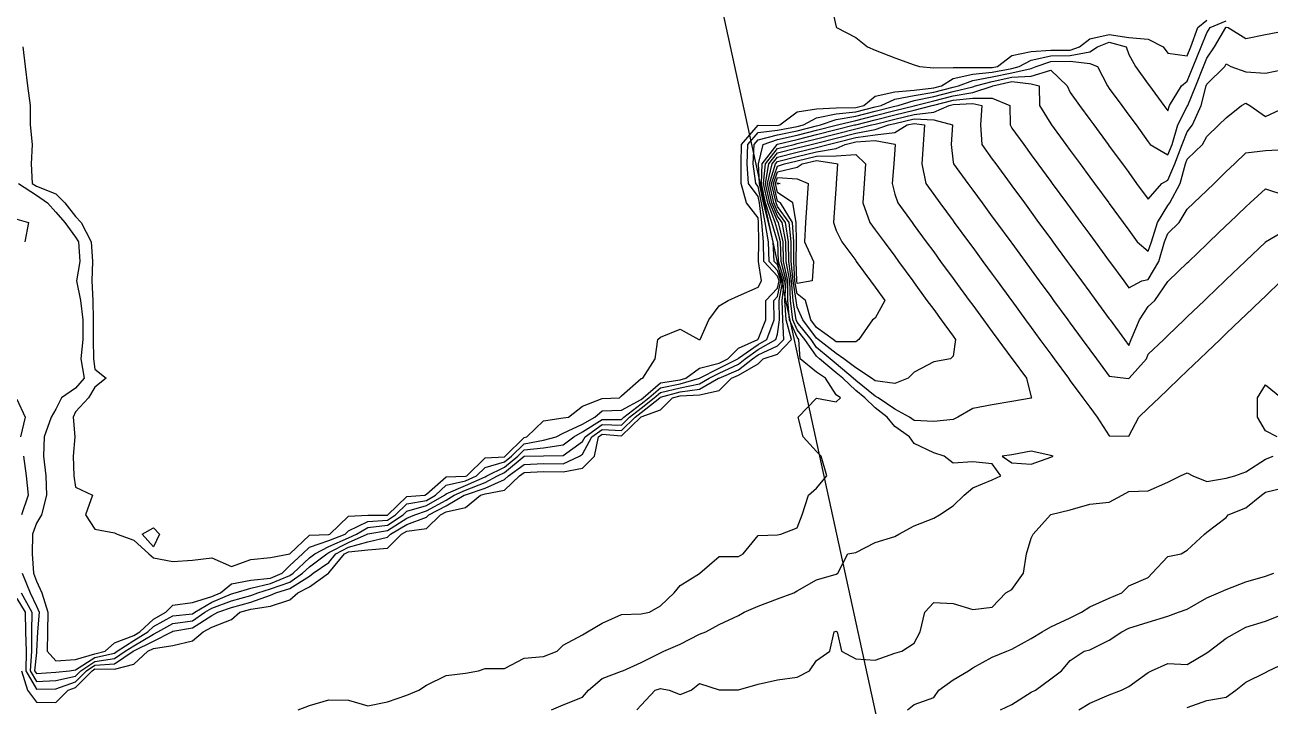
# Model space of a CAD drawing. Header units: metres. Extents: x 2681030 to 2681330, y 1246000 to 1246290.
# Drawn here: x 2681128.96 to 2681160.87, y 1246106.84 to 1246124.32 of the extents above; entities that cross this region are included whole.
import ezdxf

# ---------------------------------------------------------------- set-up
doc = ezdxf.new("R2010")
doc.units = ezdxf.units.M
doc.layers.add('BASIS_HOEHENLINIEN', color=8, linetype='Continuous')
doc.layers.add('BASIS_PARZELLE', color=7, linetype='Continuous')

msp = doc.modelspace()

# ---------------------------------------------------------------- linework, layer by layer
at = {"layer": 'BASIS_HOEHENLINIEN'}
for points in [[(2681149.639, 1246124.75, 430.5), (2681149.75, 1246124.268, 430.5), (2681149.76, 1246124.25, 430.5), (2681150.25, 1246123.989, 430.5), (2681150.549, 1246123.75, 430.5), (2681150.75, 1246123.664, 430.5), (2681151.25, 1246123.468, 430.5), (2681151.75, 1246123.295, 430.5), (2681151.883, 1246123.25, 430.5), (2681152.25, 1246123.214, 430.5), (2681152.75, 1246123.222, 430.5), (2681153.25, 1246123.224, 430.5), (2681153.75, 1246123.225, 430.5), (2681153.886, 1246123.25, 430.5), (2681154.25, 1246123.532, 430.5), (2681154.75, 1246123.638, 430.5), (2681155.25, 1246123.669, 430.5), (2681155.75, 1246123.671, 430.5), (2681155.989, 1246123.75, 430.5), (2681156.25, 1246123.958, 430.5), (2681156.75, 1246124.071, 430.5), (2681157.25, 1246123.994, 430.5), (2681157.75, 1246123.953, 430.5), (2681158.133, 1246123.75, 430.5), (2681158.25, 1246123.59, 430.5), (2681158.75, 1246123.521, 430.5), (2681158.842, 1246123.75, 430.5), (2681159.018, 1246124.25, 430.5), (2681159.25, 1246124.434, 430.5)], [(2681128.905, 1246123.75, 431), (2681128.961, 1246123.25, 431), (2681129.024, 1246122.75, 431), (2681129.094, 1246122.25, 431), (2681129.089, 1246121.75, 431), (2681129.147, 1246121.25, 431), (2681129.119, 1246120.75, 431), (2681129.144, 1246120.25, 431), (2681129.25, 1246120.18, 431), (2681129.75, 1246119.981, 431), (2681129.984, 1246119.75, 431), (2681130.25, 1246119.398, 431), (2681130.399, 1246119.25, 431), (2681130.657, 1246118.75, 431), (2681130.69, 1246118.25, 431), (2681130.672, 1246117.75, 431), (2681130.697, 1246117.25, 431), (2681130.707, 1246116.75, 431), (2681130.705, 1246116.25, 431), (2681130.711, 1246115.75, 431), (2681130.75, 1246115.482, 431), (2681131.039, 1246115.25, 431), (2681130.75, 1246115.023, 431), (2681130.591, 1246114.75, 431), (2681130.25, 1246114.39, 431), (2681130.19, 1246114.25, 431), (2681130.233, 1246113.75, 431), (2681130.192, 1246113.25, 431), (2681130.21, 1246112.75, 431), (2681130.25, 1246112.459, 431), (2681130.687, 1246112.25, 431), (2681130.509, 1246111.75, 431), (2681130.75, 1246111.377, 431), (2681131.25, 1246111.289, 431), (2681131.323, 1246111.25, 431), (2681131.75, 1246111.099, 431), (2681132.131, 1246110.75, 431), (2681132.25, 1246110.645, 431), (2681132.75, 1246110.549, 431), (2681133.25, 1246110.584, 431), (2681133.75, 1246110.642, 431), (2681134.25, 1246110.426, 431), (2681134.75, 1246110.603, 431), (2681135.25, 1246110.654, 431), (2681135.75, 1246110.75, 431), (2681135.75, 1246110.75, 431), (2681136.25, 1246111.229, 431), (2681136.75, 1246111.242, 431), (2681136.771, 1246111.25, 431), (2681137.25, 1246111.716, 431), (2681137.75, 1246111.736, 431), (2681138.25, 1246111.743, 431), (2681138.26, 1246111.75, 431), (2681138.75, 1246112.222, 431), (2681139.209, 1246112.25, 431), (2681139.25, 1246112.282, 431), (2681139.75, 1246112.724, 431), (2681140.25, 1246112.736, 431), (2681140.28, 1246112.75, 431), (2681140.75, 1246113.212, 431), (2681141.25, 1246113.238, 431), (2681141.265, 1246113.25, 431), (2681141.75, 1246113.735, 431), (2681141.822, 1246113.75, 431), (2681142.25, 1246114.163, 431), (2681142.75, 1246114.235, 431), (2681142.887, 1246114.25, 431), (2681143.25, 1246114.532, 431), (2681143.75, 1246114.731, 431), (2681144.194, 1246114.75, 431), (2681144.25, 1246114.805, 431), (2681144.75, 1246115.248, 431), (2681144.796, 1246115.25, 431), (2681145.11, 1246115.75, 431), (2681145.176, 1246116.25, 431), (2681145.25, 1246116.302, 431), (2681145.75, 1246116.51, 431), (2681146.234, 1246116.25, 431), (2681146.25, 1246116.243, 431), (2681146.261, 1246116.25, 431), (2681146.483, 1246116.75, 431), (2681146.75, 1246117.106, 431), (2681146.983, 1246117.25, 431), (2681147.25, 1246117.363, 431), (2681147.75, 1246117.589, 431), (2681147.84, 1246117.75, 431), (2681147.762, 1246118.25, 431), (2681147.768, 1246118.75, 431), (2681147.759, 1246119.25, 431), (2681147.75, 1246119.363, 431), (2681147.45, 1246119.75, 431), (2681147.317, 1246120.25, 431), (2681147.313, 1246120.75, 431), (2681147.324, 1246121.25, 431), (2681147.75, 1246121.746, 431), (2681148.25, 1246121.74, 431), (2681148.306, 1246121.75, 431), (2681148.75, 1246122.086, 431), (2681149.25, 1246122.165, 431), (2681149.75, 1246122.187, 431), (2681150.25, 1246122.198, 431), (2681150.46, 1246122.25, 431), (2681150.75, 1246122.492, 431), (2681151.25, 1246122.602, 431), (2681151.75, 1246122.642, 431), (2681152.25, 1246122.699, 431), (2681152.451, 1246122.75, 431), (2681152.75, 1246122.942, 431), (2681153.25, 1246123.056, 431), (2681153.75, 1246123.105, 431), (2681154.25, 1246123.201, 431), (2681154.438, 1246123.25, 431), (2681154.75, 1246123.412, 431), (2681155.25, 1246123.522, 431), (2681155.75, 1246123.528, 431), (2681156.25, 1246123.628, 431), (2681156.451, 1246123.75, 431), (2681156.75, 1246123.87, 431), (2681157.18, 1246123.75, 431), (2681157.25, 1246123.557, 431), (2681157.418, 1246123.25, 431), (2681157.75, 1246122.796, 431), (2681157.784, 1246122.75, 431), (2681158.15, 1246122.25, 431), (2681158.25, 1246122.114, 431), (2681158.294, 1246122.25, 431), (2681158.599, 1246122.75, 431), (2681158.75, 1246122.871, 431), (2681158.902, 1246123.25, 431), (2681159.104, 1246123.75, 431), (2681159.25, 1246124.113, 431), (2681159.335, 1246124.25, 431), (2681159.75, 1246124.42, 431)], [(2681128.79, 1246120.25, 431.5), (2681129.25, 1246119.948, 431.5), (2681129.538, 1246119.75, 431.5), (2681129.75, 1246119.512, 431.5), (2681129.979, 1246119.25, 431.5), (2681130.25, 1246118.867, 431.5), (2681130.331, 1246118.75, 431.5), (2681130.369, 1246118.25, 431.5), (2681130.282, 1246117.75, 431.5), (2681130.383, 1246117.25, 431.5), (2681130.444, 1246116.75, 431.5), (2681130.445, 1246116.25, 431.5), (2681130.39, 1246115.75, 431.5), (2681130.473, 1246115.25, 431.5), (2681130.25, 1246115.001, 431.5), (2681129.895, 1246114.75, 431.5), (2681129.75, 1246114.458, 431.5), (2681129.633, 1246114.25, 431.5), (2681129.447, 1246113.75, 431.5), (2681129.435, 1246113.25, 431.5), (2681129.49, 1246112.75, 431.5), (2681129.51, 1246112.25, 431.5), (2681129.386, 1246111.75, 431.5), (2681129.25, 1246111.533, 431.5), (2681129.151, 1246111.25, 431.5), (2681129.142, 1246110.75, 431.5), (2681129.181, 1246110.25, 431.5), (2681129.25, 1246110.043, 431.5), (2681129.392, 1246109.75, 431.5), (2681129.546, 1246109.25, 431.5), (2681129.535, 1246108.75, 431.5), (2681129.531, 1246108.25, 431.5), (2681129.75, 1246108.006, 431.5), (2681130.25, 1246108.037, 431.5), (2681130.75, 1246108.181, 431.5), (2681131.015, 1246108.25, 431.5), (2681131.25, 1246108.462, 431.5), (2681131.75, 1246108.654, 431.5), (2681131.902, 1246108.75, 431.5), (2681132.25, 1246109.075, 431.5), (2681132.567, 1246109.25, 431.5), (2681132.75, 1246109.428, 431.5), (2681133.25, 1246109.499, 431.5), (2681133.75, 1246109.652, 431.5), (2681133.968, 1246109.75, 431.5), (2681134.25, 1246109.981, 431.5), (2681134.75, 1246110.07, 431.5), (2681135.25, 1246110.121, 431.5), (2681135.55, 1246110.25, 431.5), (2681135.75, 1246110.445, 431.5), (2681136.076, 1246110.75, 431.5), (2681136.25, 1246110.917, 431.5), (2681136.75, 1246111.087, 431.5), (2681137.162, 1246111.25, 431.5), (2681137.25, 1246111.336, 431.5), (2681137.75, 1246111.578, 431.5), (2681138.25, 1246111.611, 431.5), (2681138.457, 1246111.75, 431.5), (2681138.75, 1246112.032, 431.5), (2681139.25, 1246112.119, 431.5), (2681139.477, 1246112.25, 431.5), (2681139.75, 1246112.507, 431.5), (2681140.25, 1246112.618, 431.5), (2681140.535, 1246112.75, 431.5), (2681140.75, 1246112.961, 431.5), (2681141.25, 1246113.104, 431.5), (2681141.426, 1246113.25, 431.5), (2681141.75, 1246113.573, 431.5), (2681142.25, 1246113.662, 431.5), (2681142.57, 1246113.75, 431.5), (2681142.75, 1246113.847, 431.5), (2681143.25, 1246114.072, 431.5), (2681143.564, 1246114.25, 431.5), (2681143.75, 1246114.417, 431.5), (2681144.25, 1246114.434, 431.5), (2681144.75, 1246114.708, 431.5), (2681144.804, 1246114.75, 431.5), (2681145.25, 1246115.131, 431.5), (2681145.75, 1246115.208, 431.5), (2681145.896, 1246115.25, 431.5), (2681146.25, 1246115.512, 431.5), (2681146.75, 1246115.639, 431.5), (2681146.974, 1246115.75, 431.5), (2681147.25, 1246116.02, 431.5), (2681147.742, 1246116.25, 431.5), (2681147.75, 1246116.258, 431.5), (2681147.947, 1246116.75, 431.5), (2681147.946, 1246117.25, 431.5), (2681148.25, 1246117.564, 431.5), (2681148.289, 1246117.75, 431.5), (2681148.25, 1246117.873, 431.5), (2681147.896, 1246118.25, 431.5), (2681147.89, 1246118.75, 431.5), (2681147.845, 1246119.25, 431.5), (2681147.783, 1246119.75, 431.5), (2681147.75, 1246119.912, 431.5), (2681147.505, 1246120.25, 431.5), (2681147.466, 1246120.75, 431.5), (2681147.485, 1246121.25, 431.5), (2681147.75, 1246121.559, 431.5), (2681148.25, 1246121.619, 431.5), (2681148.75, 1246121.709, 431.5), (2681148.913, 1246121.75, 431.5), (2681149.25, 1246121.931, 431.5), (2681149.75, 1246122.037, 431.5), (2681150.25, 1246122.087, 431.5), (2681150.75, 1246122.212, 431.5), (2681150.9, 1246122.25, 431.5), (2681151.25, 1246122.407, 431.5), (2681151.75, 1246122.509, 431.5), (2681152.25, 1246122.59, 431.5), (2681152.75, 1246122.715, 431.5), (2681152.887, 1246122.75, 431.5), (2681153.25, 1246122.889, 431.5), (2681153.75, 1246122.986, 431.5), (2681154.25, 1246123.088, 431.5), (2681154.75, 1246123.194, 431.5), (2681154.875, 1246123.25, 431.5), (2681155.25, 1246123.376, 431.5), (2681155.75, 1246123.385, 431.5), (2681156.25, 1246123.325, 431.5), (2681156.446, 1246123.25, 431.5), (2681156.702, 1246122.75, 431.5), (2681156.75, 1246122.685, 431.5), (2681157.068, 1246122.25, 431.5), (2681157.25, 1246122.002, 431.5), (2681157.435, 1246121.75, 431.5), (2681157.75, 1246121.32, 431.5), (2681157.801, 1246121.25, 431.5), (2681158.25, 1246120.98, 431.5), (2681158.359, 1246121.25, 431.5), (2681158.505, 1246121.75, 431.5), (2681158.75, 1246122.221, 431.5), (2681158.765, 1246122.25, 431.5), (2681158.967, 1246122.75, 431.5), (2681159.164, 1246123.25, 431.5), (2681159.25, 1246123.463, 431.5), (2681159.446, 1246123.75, 431.5), (2681159.737, 1246124.25, 431.5), (2681159.75, 1246124.255, 431.5), (2681159.801, 1246124.25, 431.5), (2681160.25, 1246123.967, 431.5), (2681160.75, 1246124.07, 431.5), (2681161.25, 1246124.167, 431.5)], [(2681128.887, 1246110.25, 432), (2681129.094, 1246109.75, 432), (2681129.25, 1246109.408, 432), (2681129.32, 1246109.25, 432), (2681129.284, 1246108.75, 432), (2681129.256, 1246108.25, 432), (2681129.25, 1246108.22, 432), (2681129.207, 1246107.75, 432), (2681129.25, 1246107.676, 432), (2681129.75, 1246107.715, 432), (2681130.102, 1246107.75, 432), (2681130.25, 1246107.768, 432), (2681130.75, 1246108.085, 432), (2681131.25, 1246108.2, 432), (2681131.326, 1246108.25, 432), (2681131.75, 1246108.522, 432), (2681132.109, 1246108.75, 432), (2681132.25, 1246108.881, 432), (2681132.75, 1246109.157, 432), (2681133.25, 1246109.207, 432), (2681133.311, 1246109.25, 432), (2681133.75, 1246109.504, 432), (2681134.25, 1246109.724, 432), (2681134.348, 1246109.75, 432), (2681134.75, 1246109.87, 432), (2681135.25, 1246109.987, 432), (2681135.75, 1246110.19, 432), (2681135.836, 1246110.25, 432), (2681136.25, 1246110.645, 432), (2681136.391, 1246110.75, 432), (2681136.75, 1246110.933, 432), (2681137.25, 1246111.158, 432), (2681137.46, 1246111.25, 432), (2681137.75, 1246111.42, 432), (2681138.25, 1246111.48, 432), (2681138.654, 1246111.75, 432), (2681138.75, 1246111.843, 432), (2681139.25, 1246111.987, 432), (2681139.708, 1246112.25, 432), (2681139.75, 1246112.29, 432), (2681140.25, 1246112.5, 432), (2681140.75, 1246112.727, 432), (2681140.794, 1246112.75, 432), (2681141.25, 1246112.97, 432), (2681141.588, 1246113.25, 432), (2681141.75, 1246113.412, 432), (2681142.25, 1246113.464, 432), (2681142.75, 1246113.545, 432), (2681143.023, 1246113.75, 432), (2681143.25, 1246113.874, 432), (2681143.75, 1246114.192, 432), (2681144.25, 1246114.191, 432), (2681144.31, 1246114.25, 432), (2681144.75, 1246114.595, 432), (2681144.946, 1246114.75, 432), (2681145.25, 1246115.01, 432), (2681145.75, 1246115.108, 432), (2681146.25, 1246115.25, 432), (2681146.251, 1246115.25, 432), (2681146.75, 1246115.512, 432), (2681147.23, 1246115.75, 432), (2681147.25, 1246115.769, 432), (2681147.75, 1246116.12, 432), (2681147.974, 1246116.25, 432), (2681148.162, 1246116.75, 432), (2681148.156, 1246117.25, 432), (2681148.25, 1246117.347, 432), (2681148.334, 1246117.75, 432), (2681148.25, 1246118.016, 432), (2681148.031, 1246118.25, 432), (2681148.012, 1246118.75, 432), (2681147.931, 1246119.25, 432), (2681147.836, 1246119.75, 432), (2681147.75, 1246120.172, 432), (2681147.694, 1246120.25, 432), (2681147.619, 1246120.75, 432), (2681147.645, 1246121.25, 432), (2681147.75, 1246121.372, 432), (2681148.25, 1246121.497, 432), (2681148.75, 1246121.599, 432), (2681149.25, 1246121.725, 432), (2681149.349, 1246121.75, 432), (2681149.75, 1246121.888, 432), (2681150.25, 1246121.977, 432), (2681150.75, 1246122.102, 432), (2681151.25, 1246122.228, 432), (2681151.336, 1246122.25, 432), (2681151.75, 1246122.376, 432), (2681152.25, 1246122.48, 432), (2681152.75, 1246122.606, 432), (2681153.25, 1246122.726, 432), (2681153.324, 1246122.75, 432), (2681153.75, 1246122.867, 432), (2681154.25, 1246122.975, 432), (2681154.75, 1246123, 432), (2681155.25, 1246123.154, 432), (2681155.673, 1246122.75, 432), (2681155.75, 1246122.586, 432), (2681155.987, 1246122.25, 432), (2681156.25, 1246121.891, 432), (2681156.353, 1246121.75, 432), (2681156.719, 1246121.25, 432), (2681156.75, 1246121.208, 432), (2681157.086, 1246120.75, 432), (2681157.25, 1246120.526, 432), (2681157.452, 1246120.25, 432), (2681157.75, 1246119.843, 432), (2681158.096, 1246120.25, 432), (2681158.25, 1246120.33, 432), (2681158.429, 1246120.75, 432), (2681158.621, 1246121.25, 432), (2681158.75, 1246121.571, 432), (2681158.879, 1246121.75, 432), (2681159.105, 1246122.25, 432), (2681159.233, 1246122.75, 432), (2681159.25, 1246122.794, 432), (2681159.716, 1246123.25, 432), (2681159.75, 1246123.318, 432), (2681159.864, 1246123.25, 432), (2681160.25, 1246123.115, 432), (2681160.75, 1246123.079, 432), (2681161.25, 1246123.183, 432)], [(2681128.859, 1246109.75, 432.5), (2681129.132, 1246109.25, 432.5), (2681129.123, 1246108.75, 432.5), (2681129.122, 1246108.25, 432.5), (2681129.093, 1246107.75, 432.5), (2681129.25, 1246107.477, 432.5), (2681129.75, 1246107.498, 432.5), (2681130.25, 1246107.613, 432.5), (2681130.387, 1246107.75, 432.5), (2681130.75, 1246107.988, 432.5), (2681131.25, 1246108.063, 432.5), (2681131.531, 1246108.25, 432.5), (2681131.75, 1246108.39, 432.5), (2681132.25, 1246108.69, 432.5), (2681132.365, 1246108.75, 432.5), (2681132.75, 1246108.96, 432.5), (2681133.25, 1246109.027, 432.5), (2681133.567, 1246109.25, 432.5), (2681133.75, 1246109.356, 432.5), (2681134.25, 1246109.546, 432.5), (2681134.75, 1246109.68, 432.5), (2681134.923, 1246109.75, 432.5), (2681135.25, 1246109.852, 432.5), (2681135.75, 1246110.023, 432.5), (2681136.073, 1246110.25, 432.5), (2681136.25, 1246110.418, 432.5), (2681136.694, 1246110.75, 432.5), (2681136.75, 1246110.779, 432.5), (2681137.25, 1246111.04, 432.5), (2681137.731, 1246111.25, 432.5), (2681137.75, 1246111.261, 432.5), (2681138.25, 1246111.348, 432.5), (2681138.75, 1246111.665, 432.5), (2681138.947, 1246111.75, 432.5), (2681139.25, 1246111.854, 432.5), (2681139.75, 1246112.127, 432.5), (2681139.96, 1246112.25, 432.5), (2681140.25, 1246112.382, 432.5), (2681140.75, 1246112.581, 432.5), (2681141.073, 1246112.75, 432.5), (2681141.25, 1246112.835, 432.5), (2681141.75, 1246113.25, 432.5), (2681141.75, 1246113.25, 432.5), (2681142.25, 1246113.265, 432.5), (2681142.75, 1246113.273, 432.5), (2681143.25, 1246113.629, 432.5), (2681143.315, 1246113.75, 432.5), (2681143.75, 1246114.066, 432.5), (2681144.25, 1246114.052, 432.5), (2681144.453, 1246114.25, 432.5), (2681144.75, 1246114.483, 432.5), (2681145.089, 1246114.75, 432.5), (2681145.25, 1246114.888, 432.5), (2681145.75, 1246115.007, 432.5), (2681146.25, 1246115.109, 432.5), (2681146.493, 1246115.25, 432.5), (2681146.75, 1246115.385, 432.5), (2681147.25, 1246115.616, 432.5), (2681147.42, 1246115.75, 432.5), (2681147.75, 1246115.988, 432.5), (2681148.201, 1246116.25, 432.5), (2681148.25, 1246116.383, 432.5), (2681148.3, 1246116.75, 432.5), (2681148.29, 1246117.25, 432.5), (2681148.379, 1246117.75, 432.5), (2681148.25, 1246118.159, 432.5), (2681148.165, 1246118.25, 432.5), (2681148.134, 1246118.75, 432.5), (2681148.016, 1246119.25, 432.5), (2681147.89, 1246119.75, 432.5), (2681147.786, 1246120.25, 432.5), (2681147.762, 1246120.75, 432.5), (2681147.875, 1246121.25, 432.5), (2681148.25, 1246121.376, 432.5), (2681148.75, 1246121.489, 432.5), (2681149.25, 1246121.615, 432.5), (2681149.75, 1246121.741, 432.5), (2681149.786, 1246121.75, 432.5), (2681150.25, 1246121.867, 432.5), (2681150.75, 1246121.993, 432.5), (2681151.25, 1246122.118, 432.5), (2681151.75, 1246122.244, 432.5), (2681151.773, 1246122.25, 432.5), (2681152.25, 1246122.37, 432.5), (2681152.75, 1246122.496, 432.5), (2681153.25, 1246122.583, 432.5), (2681153.75, 1246122.743, 432.5), (2681153.762, 1246122.75, 432.5), (2681154.25, 1246122.861, 432.5), (2681154.75, 1246122.806, 432.5), (2681154.955, 1246122.75, 432.5), (2681154.963, 1246122.25, 432.5), (2681155.25, 1246121.779, 432.5), (2681155.271, 1246121.75, 432.5), (2681155.638, 1246121.25, 432.5), (2681155.75, 1246121.097, 432.5), (2681156.004, 1246120.75, 432.5), (2681156.25, 1246120.414, 432.5), (2681156.37, 1246120.25, 432.5), (2681156.736, 1246119.75, 432.5), (2681156.75, 1246119.732, 432.5), (2681157.103, 1246119.25, 432.5), (2681157.25, 1246119.049, 432.5), (2681157.469, 1246118.75, 432.5), (2681157.75, 1246118.513, 432.5), (2681157.835, 1246118.75, 432.5), (2681157.988, 1246119.25, 432.5), (2681158.25, 1246119.68, 432.5), (2681158.304, 1246119.75, 432.5), (2681158.563, 1246120.25, 432.5), (2681158.705, 1246120.75, 432.5), (2681158.75, 1246120.872, 432.5), (2681159.136, 1246121.25, 432.5), (2681159.25, 1246121.456, 432.5), (2681159.557, 1246121.75, 432.5), (2681159.75, 1246121.935, 432.5), (2681160.136, 1246122.25, 432.5), (2681160.25, 1246122.305, 432.5), (2681160.355, 1246122.25, 432.5), (2681160.75, 1246121.967, 432.5), (2681161.25, 1246122.2, 432.5)], [(2681128.75, 1246109.599, 433), (2681128.961, 1246109.25, 433), (2681128.976, 1246108.75, 433), (2681128.991, 1246108.25, 433), (2681128.98, 1246107.75, 433), (2681129.25, 1246107.278, 433), (2681129.75, 1246107.281, 433), (2681130.25, 1246107.467, 433), (2681130.534, 1246107.75, 433), (2681130.75, 1246107.892, 433), (2681131.25, 1246107.927, 433), (2681131.736, 1246108.25, 433), (2681131.75, 1246108.259, 433), (2681132.25, 1246108.505, 433), (2681132.724, 1246108.75, 433), (2681132.75, 1246108.764, 433), (2681133.25, 1246108.847, 433), (2681133.75, 1246109.164, 433), (2681133.902, 1246109.25, 433), (2681134.25, 1246109.367, 433), (2681134.75, 1246109.504, 433), (2681135.25, 1246109.684, 433), (2681135.387, 1246109.75, 433), (2681135.75, 1246109.856, 433), (2681136.25, 1246110.178, 433), (2681136.349, 1246110.25, 433), (2681136.75, 1246110.529, 433), (2681136.93, 1246110.75, 433), (2681137.25, 1246110.921, 433), (2681137.75, 1246111.057, 433), (2681138.25, 1246111.176, 433), (2681138.324, 1246111.25, 433), (2681138.75, 1246111.498, 433), (2681139.25, 1246111.687, 433), (2681139.313, 1246111.75, 433), (2681139.75, 1246111.975, 433), (2681140.218, 1246112.25, 433), (2681140.25, 1246112.265, 433), (2681140.75, 1246112.435, 433), (2681141.25, 1246112.651, 433), (2681141.352, 1246112.75, 433), (2681141.75, 1246113.043, 433), (2681142.25, 1246113.064, 433), (2681142.75, 1246113.06, 433), (2681143.171, 1246113.25, 433), (2681143.25, 1246113.306, 433), (2681143.487, 1246113.75, 433), (2681143.75, 1246113.941, 433), (2681144.25, 1246113.913, 433), (2681144.597, 1246114.25, 433), (2681144.75, 1246114.37, 433), (2681145.231, 1246114.75, 433), (2681145.25, 1246114.766, 433), (2681145.75, 1246114.906, 433), (2681146.25, 1246114.968, 433), (2681146.735, 1246115.25, 433), (2681146.75, 1246115.258, 433), (2681147.25, 1246115.471, 433), (2681147.603, 1246115.75, 433), (2681147.75, 1246115.856, 433), (2681148.25, 1246116.084, 433), (2681148.406, 1246116.25, 433), (2681148.385, 1246116.75, 433), (2681148.362, 1246117.25, 433), (2681148.424, 1246117.75, 433), (2681148.274, 1246118.25, 433), (2681148.254, 1246118.75, 433), (2681148.25, 1246118.764, 433), (2681148.102, 1246119.25, 433), (2681147.943, 1246119.75, 433), (2681147.837, 1246120.25, 433), (2681147.85, 1246120.75, 433), (2681148.237, 1246121.25, 433), (2681148.25, 1246121.254, 433), (2681148.75, 1246121.38, 433), (2681149.25, 1246121.505, 433), (2681149.75, 1246121.631, 433), (2681150.222, 1246121.75, 433), (2681150.25, 1246121.757, 433), (2681150.75, 1246121.883, 433), (2681151.25, 1246122.009, 433), (2681151.75, 1246122.131, 433), (2681152.21, 1246122.25, 433), (2681152.25, 1246122.26, 433), (2681152.75, 1246122.386, 433), (2681153.25, 1246122.44, 433), (2681153.75, 1246122.44, 433), (2681154.202, 1246122.25, 433), (2681154.206, 1246121.75, 433), (2681154.25, 1246121.668, 433), (2681154.556, 1246121.25, 433), (2681154.75, 1246120.985, 433), (2681154.922, 1246120.75, 433), (2681155.25, 1246120.303, 433), (2681155.289, 1246120.25, 433), (2681155.655, 1246119.75, 433), (2681155.75, 1246119.62, 433), (2681156.021, 1246119.25, 433), (2681156.25, 1246118.937, 433), (2681156.387, 1246118.75, 433), (2681156.75, 1246118.255, 433), (2681156.754, 1246118.25, 433), (2681157.12, 1246117.75, 433), (2681157.25, 1246117.572, 433), (2681157.587, 1246117.75, 433), (2681157.75, 1246117.788, 433), (2681158.016, 1246118.25, 433), (2681158.164, 1246118.75, 433), (2681158.25, 1246118.968, 433), (2681158.539, 1246119.25, 433), (2681158.75, 1246119.593, 433), (2681158.914, 1246119.75, 433), (2681159.25, 1246120.072, 433), (2681159.435, 1246120.25, 433), (2681159.75, 1246120.552, 433), (2681159.957, 1246120.75, 433), (2681160.25, 1246121.031, 433), (2681160.75, 1246121.098, 433), (2681161.25, 1246121.117, 433)], [(2681128.866, 1246107.75, 433.5), (2681129.027, 1246107.25, 433.5), (2681129.25, 1246106.941, 433.5), (2681129.75, 1246106.933, 433.5), (2681130.069, 1246107.25, 433.5), (2681130.25, 1246107.321, 433.5), (2681130.681, 1246107.75, 433.5), (2681130.75, 1246107.795, 433.5), (2681131.25, 1246107.791, 433.5), (2681131.75, 1246107.915, 433.5), (2681132.108, 1246108.25, 433.5), (2681132.25, 1246108.319, 433.5), (2681132.75, 1246108.397, 433.5), (2681133.25, 1246108.514, 433.5), (2681133.522, 1246108.75, 433.5), (2681133.75, 1246108.865, 433.5), (2681134.25, 1246109.06, 433.5), (2681134.467, 1246109.25, 433.5), (2681134.75, 1246109.328, 433.5), (2681135.25, 1246109.408, 433.5), (2681135.75, 1246109.566, 433.5), (2681135.954, 1246109.75, 433.5), (2681136.25, 1246109.898, 433.5), (2681136.738, 1246110.25, 433.5), (2681136.75, 1246110.259, 433.5), (2681137.152, 1246110.75, 433.5), (2681137.25, 1246110.803, 433.5), (2681137.75, 1246110.848, 433.5), (2681138.25, 1246110.89, 433.5), (2681138.61, 1246111.25, 433.5), (2681138.75, 1246111.332, 433.5), (2681139.25, 1246111.397, 433.5), (2681139.606, 1246111.75, 433.5), (2681139.75, 1246111.824, 433.5), (2681140.25, 1246111.933, 433.5), (2681140.632, 1246112.25, 433.5), (2681140.75, 1246112.289, 433.5), (2681141.25, 1246112.38, 433.5), (2681141.634, 1246112.75, 433.5), (2681141.75, 1246112.835, 433.5), (2681142.25, 1246112.862, 433.5), (2681142.75, 1246112.852, 433.5), (2681143.25, 1246112.944, 433.5), (2681143.555, 1246113.25, 433.5), (2681143.66, 1246113.75, 433.5), (2681143.75, 1246113.816, 433.5), (2681144.25, 1246113.773, 433.5), (2681144.74, 1246114.25, 433.5), (2681144.75, 1246114.258, 433.5), (2681145.25, 1246114.438, 433.5), (2681145.556, 1246114.75, 433.5), (2681145.75, 1246114.805, 433.5), (2681146.25, 1246114.827, 433.5), (2681146.75, 1246114.94, 433.5), (2681147.07, 1246115.25, 433.5), (2681147.25, 1246115.327, 433.5), (2681147.75, 1246115.624, 433.5), (2681147.878, 1246115.75, 433.5), (2681148.25, 1246115.873, 433.5), (2681148.604, 1246116.25, 433.5), (2681148.469, 1246116.75, 433.5), (2681148.435, 1246117.25, 433.5), (2681148.469, 1246117.75, 433.5), (2681148.339, 1246118.25, 433.5), (2681148.322, 1246118.75, 433.5), (2681148.25, 1246119.044, 433.5), (2681148.187, 1246119.25, 433.5), (2681147.996, 1246119.75, 433.5), (2681147.888, 1246120.25, 433.5), (2681147.937, 1246120.75, 433.5), (2681148.25, 1246121.144, 433.5), (2681148.671, 1246121.25, 433.5), (2681148.75, 1246121.27, 433.5), (2681149.25, 1246121.396, 433.5), (2681149.75, 1246121.521, 433.5), (2681150.25, 1246121.647, 433.5), (2681150.659, 1246121.75, 433.5), (2681150.75, 1246121.773, 433.5), (2681151.25, 1246121.899, 433.5), (2681151.75, 1246122.018, 433.5), (2681152.25, 1246122.074, 433.5), (2681152.646, 1246122.25, 433.5), (2681152.75, 1246122.276, 433.5), (2681153.25, 1246122.297, 433.5), (2681153.484, 1246122.25, 433.5), (2681153.449, 1246121.75, 433.5), (2681153.486, 1246121.25, 433.5), (2681153.75, 1246120.874, 433.5), (2681153.841, 1246120.75, 433.5), (2681154.207, 1246120.25, 433.5), (2681154.25, 1246120.191, 433.5), (2681154.573, 1246119.75, 433.5), (2681154.75, 1246119.509, 433.5), (2681154.939, 1246119.25, 433.5), (2681155.25, 1246118.826, 433.5), (2681155.306, 1246118.75, 433.5), (2681155.672, 1246118.25, 433.5), (2681155.75, 1246118.143, 433.5), (2681156.038, 1246117.75, 433.5), (2681156.25, 1246117.461, 433.5), (2681156.404, 1246117.25, 433.5), (2681156.75, 1246116.778, 433.5), (2681156.771, 1246116.75, 433.5), (2681157.137, 1246116.25, 433.5), (2681157.25, 1246116.096, 433.5), (2681157.313, 1246116.25, 433.5), (2681157.525, 1246116.75, 433.5), (2681157.75, 1246117.089, 433.5), (2681157.916, 1246117.25, 433.5), (2681158.25, 1246117.731, 433.5), (2681158.27, 1246117.75, 433.5), (2681158.75, 1246118.21, 433.5), (2681158.792, 1246118.25, 433.5), (2681159.25, 1246118.689, 433.5), (2681159.314, 1246118.75, 433.5), (2681159.75, 1246119.168, 433.5), (2681159.835, 1246119.25, 433.5), (2681160.25, 1246119.648, 433.5), (2681160.357, 1246119.75, 433.5), (2681160.75, 1246120.111, 433.5), (2681161.25, 1246119.951, 433.5)], [(2681135.961, 1246106.75, 434), (2681136.25, 1246106.853, 434), (2681136.75, 1246107.004, 434), (2681137.25, 1246106.996, 434), (2681137.75, 1246106.849, 434), (2681138.25, 1246106.95, 434), (2681138.75, 1246107.119, 434), (2681139.053, 1246107.25, 434), (2681139.25, 1246107.381, 434), (2681139.75, 1246107.628, 434), (2681140.25, 1246107.687, 434), (2681140.582, 1246107.75, 434), (2681140.75, 1246107.804, 434), (2681141.25, 1246107.805, 434), (2681141.75, 1246108.071, 434), (2681142.25, 1246108.118, 434), (2681142.599, 1246108.25, 434), (2681142.75, 1246108.406, 434), (2681143.25, 1246108.67, 434), (2681143.377, 1246108.75, 434), (2681143.75, 1246108.973, 434), (2681144.25, 1246109.192, 434), (2681144.75, 1246109.212, 434), (2681144.964, 1246109.25, 434), (2681145.25, 1246109.417, 434), (2681145.602, 1246109.75, 434), (2681145.75, 1246109.935, 434), (2681146.25, 1246110.247, 434), (2681146.254, 1246110.25, 434), (2681146.75, 1246110.683, 434), (2681147.25, 1246110.676, 434), (2681147.368, 1246110.75, 434), (2681147.75, 1246111.219, 434), (2681148.25, 1246111.236, 434), (2681148.332, 1246111.25, 434), (2681148.75, 1246111.415, 434), (2681148.882, 1246111.75, 434), (2681149.037, 1246112.25, 434), (2681149.25, 1246112.436, 434), (2681149.514, 1246112.75, 434), (2681149.369, 1246113.25, 434), (2681149.25, 1246113.377, 434), (2681148.906, 1246113.75, 434), (2681148.78, 1246114.25, 434), (2681149.25, 1246114.739, 434), (2681149.75, 1246114.644, 434), (2681149.857, 1246114.75, 434), (2681149.75, 1246114.825, 434), (2681149.479, 1246115.25, 434), (2681149.25, 1246115.404, 434), (2681148.831, 1246115.75, 434), (2681148.792, 1246116.25, 434), (2681148.75, 1246116.302, 434), (2681148.554, 1246116.75, 434), (2681148.507, 1246117.25, 434), (2681148.514, 1246117.75, 434), (2681148.404, 1246118.25, 434), (2681148.391, 1246118.75, 434), (2681148.274, 1246119.25, 434), (2681148.25, 1246119.283, 434), (2681148.049, 1246119.75, 434), (2681147.939, 1246120.25, 434), (2681148.024, 1246120.75, 434), (2681148.25, 1246121.034, 434), (2681148.75, 1246121.16, 434), (2681149.108, 1246121.25, 434), (2681149.25, 1246121.286, 434), (2681149.75, 1246121.412, 434), (2681150.25, 1246121.537, 434), (2681150.75, 1246121.637, 434), (2681151.095, 1246121.75, 434), (2681151.25, 1246121.789, 434), (2681151.75, 1246121.905, 434), (2681152.25, 1246121.88, 434), (2681152.73, 1246121.75, 434), (2681152.695, 1246121.25, 434), (2681152.75, 1246120.799, 434), (2681152.759, 1246120.75, 434), (2681153.125, 1246120.25, 434), (2681153.25, 1246120.08, 434), (2681153.491, 1246119.75, 434), (2681153.75, 1246119.397, 434), (2681153.858, 1246119.25, 434), (2681154.224, 1246118.75, 434), (2681154.25, 1246118.714, 434), (2681154.59, 1246118.25, 434), (2681154.75, 1246118.032, 434), (2681154.957, 1246117.75, 434), (2681155.25, 1246117.349, 434), (2681155.323, 1246117.25, 434), (2681155.689, 1246116.75, 434), (2681155.75, 1246116.667, 434), (2681156.055, 1246116.25, 434), (2681156.25, 1246115.984, 434), (2681156.422, 1246115.75, 434), (2681156.75, 1246115.302, 434), (2681157.174, 1246115.25, 434), (2681157.25, 1246115.243, 434), (2681157.257, 1246115.25, 434), (2681157.7, 1246115.75, 434), (2681157.75, 1246115.868, 434), (2681158.149, 1246116.25, 434), (2681158.25, 1246116.347, 434), (2681158.67, 1246116.75, 434), (2681158.75, 1246116.826, 434), (2681159.192, 1246117.25, 434), (2681159.25, 1246117.306, 434), (2681159.714, 1246117.75, 434), (2681159.75, 1246117.785, 434), (2681160.235, 1246118.25, 434), (2681160.25, 1246118.264, 434), (2681160.75, 1246118.743, 434), (2681160.758, 1246118.75, 434), (2681161.25, 1246119.039, 434)], [(2681142.455, 1246106.75, 434.5), (2681142.75, 1246106.877, 434.5), (2681143.25, 1246107.067, 434.5), (2681143.399, 1246107.25, 434.5), (2681143.75, 1246107.546, 434.5), (2681144.25, 1246107.738, 434.5), (2681144.281, 1246107.75, 434.5), (2681144.75, 1246107.958, 434.5), (2681145.25, 1246108.21, 434.5), (2681145.334, 1246108.25, 434.5), (2681145.75, 1246108.433, 434.5), (2681146.25, 1246108.691, 434.5), (2681146.412, 1246108.75, 434.5), (2681146.75, 1246108.932, 434.5), (2681147.25, 1246109.166, 434.5), (2681147.393, 1246109.25, 434.5), (2681147.75, 1246109.404, 434.5), (2681148.25, 1246109.593, 434.5), (2681148.666, 1246109.75, 434.5), (2681148.75, 1246109.797, 434.5), (2681149.25, 1246110.08, 434.5), (2681149.75, 1246110.229, 434.5), (2681149.794, 1246110.25, 434.5), (2681150.051, 1246110.75, 434.5), (2681150.25, 1246110.783, 434.5), (2681150.75, 1246111.04, 434.5), (2681151.25, 1246111.194, 434.5), (2681151.36, 1246111.25, 434.5), (2681151.75, 1246111.466, 434.5), (2681152.25, 1246111.662, 434.5), (2681152.4, 1246111.75, 434.5), (2681152.75, 1246111.976, 434.5), (2681153.035, 1246112.25, 434.5), (2681153.25, 1246112.444, 434.5), (2681153.75, 1246112.647, 434.5), (2681153.972, 1246112.75, 434.5), (2681153.75, 1246113.055, 434.5), (2681153.25, 1246113.106, 434.5), (2681152.75, 1246113.072, 434.5), (2681152.517, 1246113.25, 434.5), (2681152.25, 1246113.343, 434.5), (2681151.75, 1246113.577, 434.5), (2681151.63, 1246113.75, 434.5), (2681151.25, 1246114.018, 434.5), (2681151.054, 1246114.25, 434.5), (2681150.75, 1246114.493, 434.5), (2681150.481, 1246114.75, 434.5), (2681150.25, 1246114.941, 434.5), (2681149.919, 1246115.25, 434.5), (2681149.75, 1246115.393, 434.5), (2681149.327, 1246115.75, 434.5), (2681149.25, 1246115.815, 434.5), (2681148.95, 1246116.25, 434.5), (2681148.75, 1246116.495, 434.5), (2681148.639, 1246116.75, 434.5), (2681148.579, 1246117.25, 434.5), (2681148.559, 1246117.75, 434.5), (2681148.469, 1246118.25, 434.5), (2681148.459, 1246118.75, 434.5), (2681148.364, 1246119.25, 434.5), (2681148.25, 1246119.406, 434.5), (2681148.102, 1246119.75, 434.5), (2681147.99, 1246120.25, 434.5), (2681148.111, 1246120.75, 434.5), (2681148.25, 1246120.924, 434.5), (2681148.75, 1246121.05, 434.5), (2681149.25, 1246121.174, 434.5), (2681149.544, 1246121.25, 434.5), (2681149.75, 1246121.302, 434.5), (2681150.25, 1246121.428, 434.5), (2681150.75, 1246121.494, 434.5), (2681151.25, 1246121.555, 434.5), (2681151.569, 1246121.75, 434.5), (2681151.75, 1246121.791, 434.5), (2681152.012, 1246121.75, 434.5), (2681151.977, 1246121.25, 434.5), (2681151.942, 1246120.75, 434.5), (2681152.044, 1246120.25, 434.5), (2681152.25, 1246119.968, 434.5), (2681152.41, 1246119.75, 434.5), (2681152.75, 1246119.286, 434.5), (2681152.776, 1246119.25, 434.5), (2681153.142, 1246118.75, 434.5), (2681153.25, 1246118.603, 434.5), (2681153.509, 1246118.25, 434.5), (2681153.75, 1246117.92, 434.5), (2681153.875, 1246117.75, 434.5), (2681154.241, 1246117.25, 434.5), (2681154.25, 1246117.238, 434.5), (2681154.607, 1246116.75, 434.5), (2681154.75, 1246116.555, 434.5), (2681154.974, 1246116.25, 434.5), (2681155.25, 1246115.873, 434.5), (2681155.34, 1246115.75, 434.5), (2681155.706, 1246115.25, 434.5), (2681155.75, 1246115.19, 434.5), (2681156.072, 1246114.75, 434.5), (2681156.25, 1246114.508, 434.5), (2681156.439, 1246114.25, 434.5), (2681156.75, 1246113.779, 434.5), (2681157.25, 1246113.768, 434.5), (2681157.505, 1246114.25, 434.5), (2681157.75, 1246114.485, 434.5), (2681158.027, 1246114.75, 434.5), (2681158.25, 1246114.964, 434.5), (2681158.548, 1246115.25, 434.5), (2681158.75, 1246115.443, 434.5), (2681159.07, 1246115.75, 434.5), (2681159.25, 1246115.922, 434.5), (2681159.592, 1246116.25, 434.5), (2681159.75, 1246116.402, 434.5), (2681160.113, 1246116.75, 434.5), (2681160.25, 1246116.881, 434.5), (2681160.635, 1246117.25, 434.5), (2681160.75, 1246117.36, 434.5), (2681161.157, 1246117.75, 434.5)], [(2681152.869, 1246114.25, 435), (2681152.75, 1246114.197, 435), (2681152.25, 1246114.142, 435), (2681151.75, 1246114.171, 435), (2681151.627, 1246114.25, 435), (2681151.25, 1246114.455, 435), (2681150.827, 1246114.75, 435), (2681150.75, 1246114.796, 435), (2681150.25, 1246115.194, 435), (2681150.19, 1246115.25, 435), (2681149.75, 1246115.621, 435), (2681149.597, 1246115.75, 435), (2681149.25, 1246116.043, 435), (2681149.107, 1246116.25, 435), (2681148.75, 1246116.689, 435), (2681148.723, 1246116.75, 435), (2681148.651, 1246117.25, 435), (2681148.604, 1246117.75, 435), (2681148.534, 1246118.25, 435), (2681148.528, 1246118.75, 435), (2681148.454, 1246119.25, 435), (2681148.25, 1246119.53, 435), (2681148.155, 1246119.75, 435), (2681148.041, 1246120.25, 435), (2681148.199, 1246120.75, 435), (2681148.25, 1246120.815, 435), (2681148.75, 1246120.94, 435), (2681149.25, 1246121.061, 435), (2681149.75, 1246121.148, 435), (2681149.981, 1246121.25, 435), (2681150.25, 1246121.318, 435), (2681150.75, 1246121.351, 435), (2681151.25, 1246121.254, 435), (2681151.259, 1246121.25, 435), (2681151.25, 1246121.124, 435), (2681151.224, 1246120.75, 435), (2681151.188, 1246120.25, 435), (2681151.25, 1246119.978, 435), (2681151.328, 1246119.75, 435), (2681151.694, 1246119.25, 435), (2681151.75, 1246119.174, 435), (2681152.061, 1246118.75, 435), (2681152.25, 1246118.492, 435), (2681152.427, 1246118.25, 435), (2681152.75, 1246117.809, 435), (2681152.793, 1246117.75, 435), (2681153.159, 1246117.25, 435), (2681153.25, 1246117.126, 435), (2681153.526, 1246116.75, 435), (2681153.75, 1246116.444, 435), (2681153.892, 1246116.25, 435), (2681154.25, 1246115.761, 435), (2681154.258, 1246115.75, 435), (2681154.625, 1246115.25, 435), (2681154.75, 1246114.768, 435), (2681154.759, 1246114.75, 435), (2681154.75, 1246114.744, 435), (2681154.25, 1246114.658, 435), (2681153.75, 1246114.571, 435), (2681153.25, 1246114.472, 435), (2681152.869, 1246114.25, 435)], [(2681151.599, 1246115.25, 435.5), (2681151.25, 1246115.116, 435.5), (2681150.75, 1246115.183, 435.5), (2681150.659, 1246115.25, 435.5), (2681150.25, 1246115.516, 435.5), (2681149.944, 1246115.75, 435.5), (2681149.75, 1246115.883, 435.5), (2681149.286, 1246116.25, 435.5), (2681149.25, 1246116.276, 435.5), (2681148.893, 1246116.75, 435.5), (2681148.75, 1246117.076, 435.5), (2681148.724, 1246117.25, 435.5), (2681148.649, 1246117.75, 435.5), (2681148.599, 1246118.25, 435.5), (2681148.596, 1246118.75, 435.5), (2681148.543, 1246119.25, 435.5), (2681148.25, 1246119.654, 435.5), (2681148.209, 1246119.75, 435.5), (2681148.092, 1246120.25, 435.5), (2681148.25, 1246120.691, 435.5), (2681148.43, 1246120.75, 435.5), (2681148.75, 1246120.831, 435.5), (2681149.25, 1246120.948, 435.5), (2681149.75, 1246120.954, 435.5), (2681150.25, 1246120.991, 435.5), (2681150.505, 1246120.75, 435.5), (2681150.47, 1246120.25, 435.5), (2681150.435, 1246119.75, 435.5), (2681150.613, 1246119.25, 435.5), (2681150.75, 1246119.063, 435.5), (2681150.979, 1246118.75, 435.5), (2681151.25, 1246118.38, 435.5), (2681151.345, 1246118.25, 435.5), (2681151.712, 1246117.75, 435.5), (2681151.75, 1246117.697, 435.5), (2681152.078, 1246117.25, 435.5), (2681152.25, 1246117.015, 435.5), (2681152.444, 1246116.75, 435.5), (2681152.75, 1246116.332, 435.5), (2681152.81, 1246116.25, 435.5), (2681152.75, 1246115.818, 435.5), (2681152.68, 1246115.75, 435.5), (2681152.25, 1246115.676, 435.5), (2681151.75, 1246115.405, 435.5), (2681151.599, 1246115.25, 435.5)], [(2681150.33, 1246116.25, 436), (2681150.25, 1246116.182, 436), (2681149.75, 1246116.19, 436), (2681149.674, 1246116.25, 436), (2681149.25, 1246116.553, 436), (2681149.102, 1246116.75, 436), (2681148.965, 1246117.25, 436), (2681148.75, 1246117.419, 436), (2681148.694, 1246117.75, 436), (2681148.663, 1246118.25, 436), (2681148.665, 1246118.75, 436), (2681148.633, 1246119.25, 436), (2681148.321, 1246119.75, 436), (2681148.25, 1246119.798, 436), (2681148.143, 1246120.25, 436), (2681148.25, 1246120.549, 436), (2681148.75, 1246120.67, 436), (2681148.881, 1246120.75, 436), (2681149.25, 1246120.835, 436), (2681149.75, 1246120.76, 436), (2681149.787, 1246120.75, 436), (2681149.752, 1246120.25, 436), (2681149.75, 1246120.221, 436), (2681149.717, 1246119.75, 436), (2681149.681, 1246119.25, 436), (2681149.75, 1246119.044, 436), (2681149.897, 1246118.75, 436), (2681150.25, 1246118.269, 436), (2681150.264, 1246118.25, 436), (2681150.63, 1246117.75, 436), (2681150.75, 1246117.586, 436), (2681150.996, 1246117.25, 436), (2681150.75, 1246116.794, 436), (2681150.68, 1246116.75, 436), (2681150.33, 1246116.25, 436)], [(2681149.137, 1246117.75, 436.5), (2681148.75, 1246117.686, 436.5), (2681148.739, 1246117.75, 436.5), (2681148.728, 1246118.25, 436.5), (2681148.733, 1246118.75, 436.5), (2681148.723, 1246119.25, 436.5), (2681148.64, 1246119.75, 436.5), (2681148.25, 1246120.014, 436.5), (2681148.194, 1246120.25, 436.5), (2681148.25, 1246120.406, 436.5), (2681148.75, 1246120.369, 436.5), (2681149.034, 1246120.25, 436.5), (2681148.999, 1246119.75, 436.5), (2681148.963, 1246119.25, 436.5), (2681148.941, 1246118.75, 436.5), (2681149.17, 1246118.25, 436.5), (2681149.137, 1246117.75, 436.5)], [(2681148.316, 1246120.25, 437), (2681148.25, 1246120.23, 437), (2681148.245, 1246120.25, 437), (2681148.25, 1246120.263, 437), (2681148.316, 1246120.25, 437)], [(2681128.75, 1246119.335, 432), (2681129.046, 1246119.25, 432), (2681128.951, 1246118.75, 432)], [(2681161.05, 1246113.75, 435), (2681160.75, 1246113.907, 435), (2681160.552, 1246114.25, 435), (2681160.545, 1246114.75, 435), (2681160.75, 1246115.087, 435), (2681161.16, 1246114.75, 435)], [(2681128.75, 1246114.712, 432), (2681128.962, 1246114.25, 432), (2681128.84, 1246113.75, 432)], [(2681128.918, 1246113.25, 432), (2681128.987, 1246112.75, 432), (2681129.039, 1246112.25, 432), (2681128.866, 1246111.75, 432)], [(2681144.638, 1246106.75, 435), (2681144.75, 1246106.87, 435), (2681145.11, 1246107.25, 435), (2681145.25, 1246107.294, 435), (2681145.471, 1246107.25, 435), (2681145.75, 1246107.136, 435), (2681146.032, 1246107.25, 435), (2681146.25, 1246107.418, 435), (2681146.75, 1246107.262, 435), (2681147.25, 1246107.258, 435), (2681147.75, 1246107.405, 435), (2681148.25, 1246107.516, 435), (2681148.75, 1246107.588, 435), (2681149.069, 1246107.75, 435), (2681149.25, 1246108.008, 435), (2681149.591, 1246108.25, 435), (2681149.695, 1246108.75, 435), (2681149.75, 1246108.762, 435), (2681149.774, 1246108.75, 435), (2681149.887, 1246108.25, 435), (2681150.25, 1246108.052, 435), (2681150.75, 1246108.02, 435), (2681151.25, 1246108.2, 435), (2681151.432, 1246108.25, 435), (2681151.75, 1246108.454, 435), (2681151.903, 1246108.75, 435), (2681152.019, 1246109.25, 435), (2681152.25, 1246109.502, 435), (2681152.75, 1246109.472, 435), (2681153.25, 1246109.324, 435), (2681153.75, 1246109.383, 435), (2681154.101, 1246109.75, 435), (2681154.25, 1246109.837, 435), (2681154.554, 1246110.25, 435), (2681154.632, 1246110.75, 435), (2681154.75, 1246111.149, 435), (2681154.797, 1246111.25, 435), (2681155.245, 1246111.75, 435), (2681155.25, 1246111.755, 435), (2681155.75, 1246111.876, 435), (2681156.25, 1246112.021, 435), (2681156.75, 1246112.071, 435), (2681157.082, 1246112.25, 435), (2681157.25, 1246112.348, 435), (2681157.75, 1246112.364, 435), (2681158.25, 1246112.59, 435), (2681158.577, 1246112.75, 435), (2681158.75, 1246112.825, 435), (2681158.888, 1246112.75, 435), (2681159.25, 1246112.6, 435), (2681159.75, 1246112.69, 435), (2681159.968, 1246112.75, 435), (2681160.25, 1246112.849, 435), (2681160.75, 1246113.176, 435), (2681160.952, 1246113.25, 435)], [(2681155.25, 1246113.229, 434.5), (2681155.313, 1246113.25, 434.5), (2681155.25, 1246113.274, 434.5), (2681154.75, 1246113.381, 434.5), (2681154.25, 1246113.285, 434.5), (2681154.001, 1246113.25, 434.5), (2681154.25, 1246113.083, 434.5), (2681154.75, 1246113.045, 434.5), (2681155.25, 1246113.229, 434.5)], [(2681151.579, 1246106.75, 435.5), (2681151.75, 1246106.88, 435.5), (2681152.25, 1246107.063, 435.5), (2681152.385, 1246107.25, 435.5), (2681152.75, 1246107.512, 435.5), (2681153.143, 1246107.75, 435.5), (2681153.25, 1246107.825, 435.5), (2681153.75, 1246108.097, 435.5), (2681154.127, 1246108.25, 435.5), (2681154.25, 1246108.304, 435.5), (2681154.75, 1246108.575, 435.5), (2681155.026, 1246108.75, 435.5), (2681155.25, 1246108.879, 435.5), (2681155.75, 1246109.106, 435.5), (2681156.041, 1246109.25, 435.5), (2681156.25, 1246109.384, 435.5), (2681156.75, 1246109.612, 435.5), (2681157.068, 1246109.75, 435.5), (2681157.25, 1246109.923, 435.5), (2681157.75, 1246110.137, 435.5), (2681157.853, 1246110.25, 435.5), (2681158.25, 1246110.677, 435.5), (2681158.595, 1246110.75, 435.5), (2681158.75, 1246110.845, 435.5), (2681159.193, 1246111.25, 435.5), (2681159.25, 1246111.305, 435.5), (2681159.75, 1246111.681, 435.5), (2681159.795, 1246111.75, 435.5), (2681160.25, 1246111.926, 435.5), (2681160.654, 1246112.25, 435.5), (2681160.75, 1246112.331, 435.5), (2681161.25, 1246112.446, 435.5)], [(2681132.41, 1246111.25, 431), (2681132.25, 1246110.926, 431), (2681131.965, 1246111.25, 431), (2681132.25, 1246111.419, 431), (2681132.41, 1246111.25, 431)], [(2681153.959, 1246106.75, 436), (2681154.25, 1246106.886, 436), (2681154.75, 1246107.202, 436), (2681154.861, 1246107.25, 436), (2681155.25, 1246107.539, 436), (2681155.523, 1246107.75, 436), (2681155.75, 1246108.01, 436), (2681156.106, 1246108.25, 436), (2681156.25, 1246108.286, 436), (2681156.75, 1246108.53, 436), (2681157.069, 1246108.75, 436), (2681157.25, 1246108.84, 436), (2681157.75, 1246108.997, 436), (2681158.25, 1246109.146, 436), (2681158.521, 1246109.25, 436), (2681158.75, 1246109.327, 436), (2681159.25, 1246109.62, 436), (2681159.547, 1246109.75, 436), (2681159.75, 1246109.836, 436), (2681160.25, 1246110.032, 436), (2681160.75, 1246110.173, 436), (2681160.967, 1246110.25, 436)], [(2681155.967, 1246106.75, 436.5), (2681156.25, 1246106.918, 436.5), (2681156.75, 1246107.135, 436.5), (2681157.066, 1246107.25, 436.5), (2681157.25, 1246107.343, 436.5), (2681157.75, 1246107.705, 436.5), (2681157.833, 1246107.75, 436.5), (2681158.25, 1246107.934, 436.5), (2681158.75, 1246107.913, 436.5), (2681159.25, 1246108.212, 436.5), (2681159.306, 1246108.25, 436.5), (2681159.75, 1246108.587, 436.5), (2681160.038, 1246108.75, 436.5), (2681160.25, 1246108.867, 436.5), (2681160.75, 1246109.019, 436.5), (2681161.25, 1246109.218, 436.5)], [(2681158.75, 1246106.807, 437), (2681159.25, 1246106.987, 437), (2681159.75, 1246107.072, 437), (2681159.991, 1246107.25, 437), (2681160.25, 1246107.46, 437), (2681160.75, 1246107.7, 437), (2681160.829, 1246107.75, 437), (2681161.25, 1246107.945, 437)]]:
    msp.add_polyline3d(points, dxfattribs=at)
at = {"layer": 'BASIS_PARZELLE'}
msp.add_lwpolyline([(2681139.3, 1246159.3), (2681140.3, 1246159.5), (2681141.2, 1246159.6), (2681142.1, 1246159.8), (2681143, 1246159.9), (2681143.9, 1246160.1), (2681144.8, 1246160.2), (2681145.7, 1246160.4), (2681146.6, 1246160.6), (2681147.5, 1246160.8), (2681148.4, 1246161), (2681189.2, 1246169.9), (2681195.1, 1246171.2), (2681205.6, 1246122.8), (2681196.3, 1246118.4), (2681181.6, 1246111.4), (2681166.7, 1246104.4), (2681152.7, 1246097.8), (2681139.3, 1246159.3)], close=True, dxfattribs=at)

doc.saveas('drawing.dxf')
